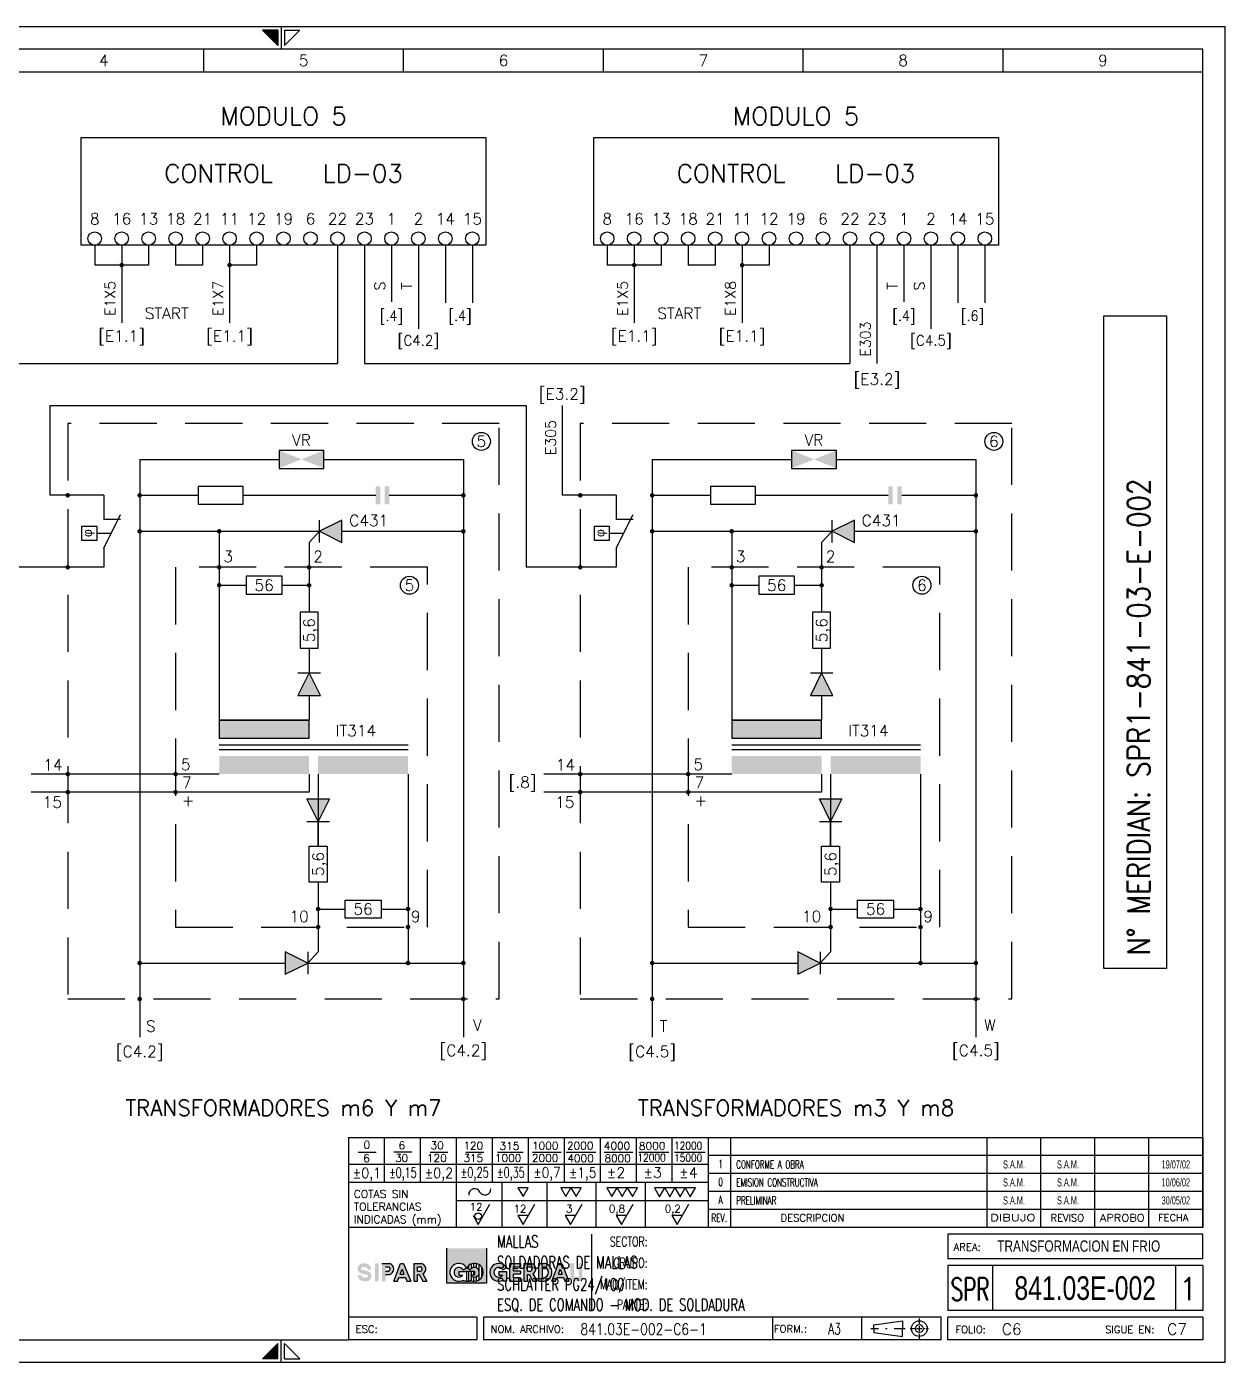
# Model space of a CAD drawing. Header units: millimetres. Extents: x 0 to 420, y 0 to 297.
# Drawn here: x 153.4 to 420, y 0 to 297 of the extents above; entities that cross this region are included whole.
import ezdxf
from ezdxf.enums import TextEntityAlignment as Align

# ---------------------------------------------------------------- set-up
doc = ezdxf.new("R2010")
doc.units = ezdxf.units.MM
doc.linetypes.add('TRAZOS', pattern=[19.05, 12.7, -6.35])
for name, color, linetype in [('COMPONENTES', 4, 'Continuous'), ('LINE-CONEX', 3, 'Continuous'), ('MARGENES', 6, 'Continuous'), ('REC', 6, 'Continuous'), ('TEX', 150, 'Continuous'), ('TEXTO', 7, 'Continuous'), ('Textos', 150, 'Continuous'), ('TITULO', 6, 'Continuous')]:
    doc.layers.add(name, color=color, linetype=linetype)
doc.styles.add('ARIAL', font='arial.ttf', dxfattribs={"height": 2})
doc.styles.add('GREEK', font='greeks.shx')
doc.styles.add('LCOTAS', font='ROMANS')
doc.styles.add('LETRA2', font='swissk.ttf', dxfattribs={"height": 2})
doc.styles.add('LETRA25', font='romans', dxfattribs={"height": 2.5})
doc.styles.add('LETRA4', font='ROMANS', dxfattribs={"height": 4})
doc.styles.add('LETRA5', font='ROMANS', dxfattribs={"height": 5})
doc.styles.add('ROMANS', font='romans.shx', dxfattribs={"width": 0.85})
doc.styles.get("Standard").update_dxf_attribs({"font": 'arial.ttf'})

# ---------------------------------------------------------------- blocks, each defined once
blk = doc.blocks.new('A3')
at = {"layer": 'TEX'}
h = blk.add_hatch(color=256, dxfattribs=at)
h.paths.add_polyline_path([(255.67, 25.35), (246.84, 25.35), (246.84, 17.57), (255.67, 17.57)])
h.paths.add_polyline_path([(252.04, 18.24), (252.04, 18.01), (251.24, 18.01), (250.44, 18.01), (250.44, 18.24, -2.348205), (251.24, 21, -2.348205)], flags=16)
h.paths.add_polyline_path([(252.08, 19.4), (252.97, 19.4), (252.97, 20.2), (251.24, 20.2), (249.52, 20.2), (249.52, 19.4), (250.41, 19.4, -3.501885), (250.45, 20.54), (251.24, 21), (252.04, 20.54, -3.501885)], flags=0)
h = blk.add_hatch(color=256, dxfattribs=at)
h.paths.add_polyline_path([(228.13, 21.15), (228.25, 21.17), (228.36, 21.18), (228.49, 21.19), (228.63, 21.18), (228.75, 21.17), (228.86, 21.14), (228.97, 21.08), (229.08, 21), (229.15, 20.89), (229.18, 20.81), (229.2, 20.7), (229.21, 20.6), (230.01, 20.6), (230, 20.66), (230, 20.7), (229.99, 20.75), (229.99, 20.8), (229.98, 20.84), (229.98, 20.88), (229.97, 20.92), (229.96, 20.96), (229.95, 21), (229.94, 21.04), (229.93, 21.08), (229.91, 21.12), (229.9, 21.17), (229.88, 21.21), (229.86, 21.25), (229.83, 21.29), (229.81, 21.34), (229.78, 21.38), (229.75, 21.43), (229.71, 21.47), (229.68, 21.51), (229.64, 21.55), (229.6, 21.59), (229.56, 21.63), (229.52, 21.66), (229.47, 21.7), (229.43, 21.73), (229.38, 21.76), (229.34, 21.79), (229.29, 21.81), (229.25, 21.83), (229.21, 21.85), (229.16, 21.87), (229.12, 21.89), (229.08, 21.9), (229.03, 21.92), (228.99, 21.93), (228.95, 21.94), (228.91, 21.95), (228.87, 21.95), (228.83, 21.96), (228.78, 21.97), (228.74, 21.97), (228.7, 21.97), (228.66, 21.98), (228.62, 21.98), (228.58, 21.98), (228.54, 21.98), (228.5, 21.98), (228.46, 21.98), (228.42, 21.98), (228.38, 21.98), (228.34, 21.98), (228.3, 21.98), (228.25, 21.97), (228.21, 21.97), (228.16, 21.97), (228.11, 21.96), (228.06, 21.95), (228.01, 21.94), (227.95, 21.93), (227.9, 21.92), (227.84, 21.9), (227.78, 21.88), (227.72, 21.86), (227.66, 21.83), (227.6, 21.8), (227.54, 21.77), (227.48, 21.73), (227.42, 21.69), (227.37, 21.65), (227.32, 21.6), (227.27, 21.55), (227.23, 21.5), (227.19, 21.44), (227.15, 21.38), (227.12, 21.31), (227.1, 21.25), (227.07, 21.18), (227.05, 21.12), (227.03, 21.05), (227.02, 20.98), (227.01, 20.92), (227, 20.85), (227, 20.79), (227, 20.72), (227, 20.66), (227.01, 20.6), (227.02, 20.54), (227.04, 20.49), (227.05, 20.44), (227.08, 20.39), (227.1, 20.34), (227.13, 20.29), (227.16, 20.24), (227.19, 20.2), (227.23, 20.16), (227.26, 20.11), (227.3, 20.07), (227.34, 20.04), (227.38, 20), (227.39, 19.99), (227.54, 19.91), (227.8, 19.79), (228.09, 19.7), (228.41, 19.62), (228.72, 19.54), (228.99, 19.49), (229.14, 19.43), (229.29, 19.29), (229.28, 19.1), (229.2, 18.94), (229.03, 18.86), (228.78, 18.82), (228.55, 18.81), (228.34, 18.82), (228.19, 18.86), (228.04, 18.96), (227.92, 19.1), (227.89, 19.21), (227.87, 19.4), (227.07, 19.4), (227.07, 19.34), (227.08, 19.3), (227.08, 19.25), (227.09, 19.2), (227.09, 19.16), (227.1, 19.12), (227.11, 19.08), (227.12, 19.04), (227.13, 19), (227.14, 18.96), (227.15, 18.92), (227.16, 18.88), (227.18, 18.83), (227.2, 18.79), (227.22, 18.75), (227.24, 18.71), (227.27, 18.66), (227.3, 18.62), (227.33, 18.57), (227.36, 18.53), (227.4, 18.49), (227.44, 18.45), (227.48, 18.41), (227.52, 18.37), (227.56, 18.34), (227.6, 18.3), (227.65, 18.27), (227.69, 18.24), (227.74, 18.21), (227.78, 18.19), (227.83, 18.17), (227.87, 18.15), (227.91, 18.13), (227.96, 18.11), (228, 18.1), (228.04, 18.08), (228.08, 18.07), (228.13, 18.06), (228.17, 18.05), (228.21, 18.05), (228.25, 18.04), (228.29, 18.03), (228.33, 18.03), (228.37, 18.03), (228.41, 18.02), (228.45, 18.02), (228.49, 18.02), (228.53, 18.02), (228.57, 18.02), (228.61, 18.02), (228.65, 18.02), (228.7, 18.02), (228.74, 18.02), (228.78, 18.02), (228.82, 18.03), (228.87, 18.03), (228.92, 18.03), (228.97, 18.04), (229.02, 18.05), (229.07, 18.06), (229.12, 18.07), (229.18, 18.08), (229.24, 18.1), (229.29, 18.12), (229.35, 18.14), (229.42, 18.17), (229.48, 18.2), (229.54, 18.23), (229.59, 18.27), (229.65, 18.31), (229.71, 18.35), (229.76, 18.4), (229.8, 18.45), (229.85, 18.5), (229.89, 18.56), (229.92, 18.62), (229.95, 18.69), (229.98, 18.75), (230, 18.82), (230.03, 18.88), (230.04, 18.95), (230.06, 19.02), (230.07, 19.08), (230.07, 19.15), (230.08, 19.21), (230.08, 19.28), (230.07, 19.34), (230.07, 19.4), (230.05, 19.46), (230.04, 19.51), (230.02, 19.56), (230, 19.61), (229.97, 19.66), (229.95, 19.71), (229.92, 19.76), (229.88, 19.8), (229.85, 19.84), (229.81, 19.89), (229.77, 19.93), (229.73, 19.96), (229.69, 20), (229.68, 20.01), (229.64, 20.03), (229.58, 20.06), (229.53, 20.09), (229.48, 20.11), (229.43, 20.14), (229.38, 20.16), (229.34, 20.18), (229.29, 20.19), (229.25, 20.21), (229.21, 20.23), (229.17, 20.24), (229.13, 20.25), (229.09, 20.27), (229.05, 20.28), (229.02, 20.29), (228.98, 20.3), (228.94, 20.31), (228.9, 20.32), (228.86, 20.33), (228.82, 20.34), (228.79, 20.35), (228.69, 20.37), (228.62, 20.39), (228.55, 20.41), (228.51, 20.42), (228.47, 20.43), (228.44, 20.44), (228.4, 20.45), (228.36, 20.46), (228.33, 20.46), (228.29, 20.47), (228.26, 20.48), (228.18, 20.5), (228.09, 20.52), (227.98, 20.56), (227.87, 20.62), (227.79, 20.71), (227.79, 20.83), (227.82, 20.96), (227.89, 21.06), (228, 21.12)])
h.paths.add_polyline_path([(230.87, 18.01), (231.67, 18.01), (231.67, 21.99), (230.87, 21.99)])
h.paths.add_polyline_path([(232.42, 18.01), (233.22, 18.01), (233.22, 19.5), (234.14, 19.5, 0.708852), (234.14, 21.99), (232.42, 21.99)])
h.paths.add_polyline_path([(233.22, 20.3), (233.22, 21.2), (233.97, 21.2, -0.566556), (233.97, 20.3)], flags=16)
h.paths.add_polyline_path([(236.19, 18.83), (237.62, 18.83), (237.94, 18.01), (238.8, 18.01), (237.24, 21.99), (236.52, 21.99), (235.03, 18.01), (235.88, 18.01)])
h.paths.add_polyline_path([(236.49, 19.63), (236.89, 20.7), (237.31, 19.63)], flags=16)
h.paths.add_polyline_path([(240.35, 19.5), (240.71, 19.5), (241.52, 18.01), (242.43, 18.01), (241.52, 19.67, 0.672291), (241.2, 21.99), (239.55, 21.99), (239.55, 18.01), (240.35, 18.01)])
h.paths.add_polyline_path([(240.35, 20.3), (240.35, 21.2), (241.15, 21.2, -0.508421), (241.1, 20.3)], flags=16)
h = blk.add_hatch(dxfattribs=at)
h.set_pattern_fill('ANSI31', color=256, scale=0.179464, angle=45, style=0)
h.set_pattern_definition([(90, (130.9459, 1.37434), (-0.5697977, 1e-16), [])])
h.paths.add_polyline_path([(251.24, 21), (252.04, 20.54, -3.501885), (252.08, 19.4), (252.97, 19.4), (252.97, 20.2), (251.24, 20.2), (251.24, 18.01), (252.04, 18.01), (252.04, 18.24, 2.348205)])
h = blk.add_hatch(color=256, dxfattribs=at)
h.paths.add_polyline_path([(259.33, 18.24), (259.33, 18.01), (260.13, 18.01), (260.13, 20.2), (258.4, 20.2), (258.4, 19.4), (259.29, 19.4, -3.501885), (259.33, 20.54), (260.13, 21, 2.348205)])
h.paths.add_polyline_path([(263.26, 21.99), (260.87, 21.99), (260.87, 18.01), (263.26, 18.01), (263.26, 18.8), (261.66, 18.8), (261.66, 19.56), (263.26, 19.56), (263.26, 20.36), (261.66, 20.36), (261.66, 21.2), (263.26, 21.2)])
h.paths.add_polyline_path([(265.68, 21.99), (264.02, 21.99), (264.02, 18.01), (264.82, 18.01), (264.82, 19.5), (265.18, 19.5), (265.99, 18.01), (266.9, 18.01), (266, 19.67, 0.672291)])
h.paths.add_polyline_path([(264.82, 21.2), (265.63, 21.2, -0.508421), (265.58, 20.3), (264.82, 20.3)], flags=16)
h.paths.add_polyline_path([(268.57, 21.99), (267.33, 21.99), (267.33, 18.01), (268.59, 18.01, 0.825148)])
h.paths.add_polyline_path([(268.12, 21.2), (268.49, 21.2, -0.780464), (268.5, 18.8), (268.12, 18.8)], flags=16)
h.paths.add_polyline_path([(272.41, 21.97), (271.69, 21.99), (270.19, 18.01), (271.04, 18.01), (271.35, 18.83), (272.79, 18.83), (273.11, 18.01), (273.97, 18.01)])
h.paths.add_polyline_path([(272.05, 20.7), (272.47, 19.63), (271.65, 19.63)], flags=16)
h.paths.add_polyline_path([(275.15, 21.99), (274.35, 21.99), (274.35, 19.12, 0.841466), (277, 19.12), (277, 21.99), (276.2, 21.99), (276.2, 19.2, -0.760831), (275.15, 19.2)])
at = {"layer": 'MARGENES', "color": 4}
for p, q in [((420, 297), (0, 297)), ((209.23, 296.25), (205.83, 296.25)), ((209.23, 292.85), (205.83, 296.25)), ((209.23, 296.25), (209.23, 292.85)), ((210, 297), (210, 292)), ((210.77, 292.85), (214.17, 296.25)), ((210.77, 296.25), (214.17, 296.25)), ((210.77, 296.25), (210.77, 292.85)), ((420, 0), (420, 297)), ((209.23, 4.15), (205.83, 0.75)), ((209.23, 0.75), (209.23, 4.15)), ((210, 0), (210, 5)), ((210.77, 4.15), (214.17, 0.75)), ((210.77, 0.75), (210.77, 4.15)), ((0, 0), (420, 0)), ((209.23, 0.75), (205.83, 0.75)), ((210.77, 0.75), (214.17, 0.75))]:
    blk.add_line(p, q, dxfattribs=at)
at = {"layer": 'MARGENES'}
for p, q in [((415, 292), (15, 292)), ((415, 30), (415, 292)), ((415, 50), (415, 30)), ((415, 23), (415, 28.5)), ((415, 21.5), (415, 11.5)), ((415, 10), (415, 5)), ((15, 5), (225, 5)), ((253.5, 5), (225, 5)), ((356.78, 5), (255, 5)), ((415, 5), (358.28, 5))]:
    blk.add_line(p, q, dxfattribs=at)
at = {"layer": 'MARGENES', "color": 1}
for p, q in [((192.78, 287), (192.78, 292)), ((237.22, 287), (237.22, 292)), ((281.67, 287), (281.67, 292)), ((326.11, 287), (326.11, 292)), ((370.56, 287), (370.56, 292)), ((15, 287), (415, 287)), ((233, 40), (233, 50)), ((241, 40), (241, 50)), ((249, 30), (249, 50)), ((257, 40), (257, 50)), ((265, 40), (265, 50)), ((273, 40), (273, 50)), ((281, 40), (281, 50)), ((289, 40), (289, 50)), ((297, 40), (297, 50)), ((310, 30), (310, 50)), ((367, 30), (367, 50)), ((379, 30), (379, 50)), ((391, 30), (391, 50)), ((403, 30), (403, 50)), ((227.1, 46.76), (231.1, 46.76)), ((235.06, 46.82), (239.06, 46.82)), ((243.1, 46.76), (247.1, 46.76)), ((251.1, 46.76), (255.1, 46.76)), ((258.14, 46.76), (263.81, 46.76)), ((265.88, 46.76), (272.28, 46.76)), ((273.41, 46.76), (280, 46.76)), ((281.87, 46.76), (288.24, 46.76)), ((289.57, 46.76), (296.2, 46.76)), ((297.52, 46.76), (304.29, 46.76)), ((415, 46), (305, 46)), ((305, 44), (225, 44)), ((415, 42), (305, 42)), ((259.09, 40), (259.09, 30)), ((269.09, 40), (269.09, 30)), ((280.02, 40), (280.02, 30)), ((290.95, 40), (290.95, 30)), ((305, 35.88), (249, 35.88)), ((415, 38), (305, 38)), ((253.8, 30.65), (256.41, 35.15)), ((263.8, 30.65), (266.41, 35.15)), ((274.32, 30.65), (276.92, 35.15)), ((285.67, 30.65), (288.27, 35.15)), ((298.06, 30.65), (300.66, 35.15)), ((415, 34), (305, 34)), ((252.67, 32.62), (253.8, 30.65)), ((262.67, 32.62), (263.8, 30.65)), ((264.94, 32.62), (262.67, 32.62)), ((273.19, 32.62), (274.32, 30.65)), ((275.46, 32.62), (273.19, 32.62)), ((284.53, 32.62), (285.67, 30.65)), ((286.81, 32.62), (284.53, 32.62)), ((296.92, 32.62), (298.06, 30.65)), ((299.2, 32.62), (296.92, 32.62)), ((351.94, 9.77), (351.94, 8.55)), ((341.17, 7.49), (342.83, 7.49)), ((344.43, 7.49), (344.79, 7.49)), ((346.34, 7.49), (348.79, 7.49)), ((349.91, 7.49), (350.08, 7.49)), ((349.99, 7.49), (350.86, 7.49)), ((351.35, 7.49), (352.48, 7.49)), ((351.94, 8.39), (351.94, 8.23)), ((351.94, 8.02), (351.94, 6.94)), ((351.94, 6.7), (351.94, 6.45)), ((351.94, 6.26), (351.94, 5.18)), ((353.02, 7.49), (353.16, 7.49)), ((353.42, 7.49), (353.96, 7.49))]:
    blk.add_line(p, q, dxfattribs=at)
at = {"layer": 'MARGENES', "color": 7}
for p, q in [((225, 50), (415, 50)), ((305, 50), (305, 30)), ((305, 40), (225, 40)), ((415, 30), (225, 30)), ((279, 28.5), (279, 11.5)), ((415, 28.5), (358.28, 28.5)), ((358.28, 28.5), (358.28, 23)), ((415, 23), (358.28, 23)), ((415, 21.5), (358.28, 21.5)), ((358.28, 21.5), (358.28, 11.5)), ((368.28, 11.5), (368.28, 21.5)), ((409, 11.5), (409, 21.5)), ((253.5, 10), (225, 10)), ((253.5, 10), (253.5, 5)), ((356.78, 10), (255, 10)), ((255, 10), (255, 5)), ((319.3, 10), (319.3, 5)), ((339.1, 10), (339.1, 5)), ((356.78, 5), (356.78, 10)), ((415, 11.5), (358.28, 11.5)), ((415, 10), (358.28, 10)), ((358.28, 5), (358.28, 10))]:
    blk.add_line(p, q, dxfattribs=at)
at = {"layer": 'MARGENES', "color": 1}
for points in [[(262.67, 38.81), (263.8, 36.84), (264.94, 38.81)], [(272.17, 38.81), (273.3, 36.84), (274.44, 38.81)], [(274.44, 38.81), (275.58, 36.84), (276.72, 38.81)], [(282.43, 38.82), (283.57, 36.85), (284.71, 38.82)], [(284.71, 38.82), (285.84, 36.85), (286.98, 38.82)], [(286.98, 38.82), (288.12, 36.85), (289.26, 38.82)], [(293.04, 38.76), (294.18, 36.79), (295.32, 38.76)], [(295.32, 38.76), (296.45, 36.79), (297.59, 38.76)], [(297.59, 38.76), (298.73, 36.79), (299.87, 38.76)], [(299.87, 38.76), (301, 36.79), (302.14, 38.76)]]:
    blk.add_lwpolyline(points, close=True, dxfattribs=at)
blk.add_circle((253.82, 32.5), 0.742, dxfattribs=at)
for centre, start, end in [((253.01, 37.3), 25.3098, 184.5991), ((255.32, 38.52), 210.3269, 2.285)]:
    blk.add_arc(centre, 1.31, start, end, dxfattribs=at)
at = {"layer": 'MARGENES', "color": 4}
for points in [[(209.23, 296.25), (209.23, 292.85), (205.83, 296.25)], [(209.23, 0.75), (209.23, 4.15), (205.83, 0.75)]]:
    blk.add_solid(points, dxfattribs=at)
at = {"layer": 'REC'}
blk.add_line((225, 50), (225, 5), dxfattribs=at)
at = {"layer": 'TEX'}
for p, q in [((246.84, 17.57), (246.84, 25.35)), ((255.67, 25.35), (255.67, 17.57)), ((232.42, 21.99), (234.14, 21.99)), ((233.22, 21.2), (233.97, 21.2)), ((235.03, 18.01), (236.52, 21.99)), ((236.52, 21.99), (237.24, 21.99)), ((237.24, 21.99), (238.8, 18.01)), ((239.55, 18.01), (239.55, 21.99)), ((239.55, 21.99), (241.2, 21.99)), ((240.35, 20.3), (240.35, 21.2)), ((240.35, 21.2), (241.15, 21.2)), ((250.45, 20.54), (251.24, 21)), ((252.04, 20.54), (251.24, 21)), ((259.33, 20.54), (260.13, 21)), ((260.87, 18.01), (260.87, 21.99)), ((260.87, 21.99), (263.26, 21.99)), ((261.66, 20.36), (261.66, 21.2)), ((261.66, 21.2), (263.26, 21.2)), ((263.26, 21.99), (263.26, 21.2)), ((264.02, 18.01), (264.02, 21.99)), ((264.02, 21.99), (265.68, 21.99)), ((264.82, 20.3), (264.82, 21.2)), ((264.82, 21.2), (265.63, 21.2)), ((267.33, 18.01), (267.33, 21.99)), ((267.33, 21.99), (268.57, 21.99)), ((268.12, 18.8), (268.12, 21.2)), ((268.12, 21.2), (268.49, 21.2)), ((270.19, 18.01), (271.69, 21.99)), ((271.69, 21.99), (272.41, 21.97)), ((272.41, 21.97), (273.97, 18.01)), ((233.22, 20.3), (233.97, 20.3)), ((233.22, 19.5), (234.14, 19.5)), ((235.03, 18.01), (235.88, 18.01)), ((235.88, 18.01), (236.19, 18.83)), ((236.19, 18.83), (237.62, 18.83)), ((236.49, 19.63), (236.89, 20.7)), ((236.49, 19.63), (237.31, 19.63)), ((236.89, 20.7), (237.31, 19.63)), ((237.62, 18.83), (237.94, 18.01)), ((237.94, 18.01), (238.8, 18.01)), ((239.55, 18.01), (240.35, 18.01)), ((240.35, 20.3), (241.1, 20.3)), ((240.35, 18.01), (240.35, 19.5)), ((240.35, 19.5), (240.71, 19.5)), ((240.71, 19.5), (241.52, 18.01)), ((241.52, 19.67), (242.43, 18.01)), ((241.52, 18.01), (242.43, 18.01)), ((249.52, 20.2), (249.52, 19.4)), ((249.52, 20.2), (251.24, 20.2)), ((249.52, 19.4), (250.41, 19.4)), ((250.44, 18.24), (250.44, 18.01)), ((251.24, 18.01), (250.44, 18.01)), ((252.97, 20.2), (251.24, 20.2)), ((251.24, 20.2), (251.24, 18.01)), ((251.24, 20.2), (251.24, 18.01)), ((251.24, 18.01), (252.04, 18.01)), ((252.04, 18.24), (252.04, 18.01)), ((252.97, 19.4), (252.08, 19.4)), ((252.97, 20.2), (252.97, 19.4)), ((258.4, 20.2), (260.13, 20.2)), ((258.4, 20.2), (258.4, 19.4)), ((258.4, 19.4), (259.29, 19.4)), ((259.33, 18.24), (259.33, 18.01)), ((260.13, 18.01), (259.33, 18.01)), ((260.13, 20.2), (260.13, 18.01)), ((260.87, 18.01), (263.26, 18.01)), ((261.66, 20.36), (263.26, 20.36)), ((261.66, 18.8), (261.66, 19.56)), ((263.26, 19.56), (261.66, 19.56)), ((263.26, 18.8), (261.66, 18.8)), ((263.26, 20.36), (263.26, 19.56)), ((263.26, 18.01), (263.26, 18.8)), ((264.02, 18.01), (264.82, 18.01)), ((264.82, 20.3), (265.58, 20.3)), ((264.82, 18.01), (264.82, 19.5)), ((264.82, 19.5), (265.18, 19.5)), ((265.18, 19.5), (265.99, 18.01)), ((265.99, 18.01), (266.9, 18.01)), ((266, 19.67), (266.9, 18.01)), ((267.33, 18.01), (268.59, 18.01)), ((268.12, 18.8), (268.5, 18.8)), ((270.19, 18.01), (271.04, 18.01)), ((271.04, 18.01), (271.35, 18.83)), ((271.35, 18.83), (272.79, 18.83)), ((271.65, 19.63), (272.05, 20.7)), ((271.65, 19.63), (272.47, 19.63)), ((272.05, 20.7), (272.47, 19.63)), ((272.79, 18.83), (273.11, 18.01)), ((273.11, 18.01), (273.97, 18.01)), ((255.67, 17.57), (246.84, 17.57))]:
    blk.add_line(p, q, dxfattribs=at)
for centre, radius, start, end in [((233.7, 20.75), 0.524, 300.9321, 59.0679), ((233.7, 20.75), 1.32, 289.338, 70.662), ((240.8, 20.77), 0.558, 302.7945, 50.5935), ((240.89, 20.77), 1.27, 300.0461, 75.6964), ((249.52, 20), 1.99, 30, 297.7317), ((249.52, 20), 1.08, 30, 326.251), ((252.97, 20), 1.99, 242.2683, 150), ((252.97, 20), 1.08, 213.749, 150), ((258.4, 20), 1.99, 30, 297.7317), ((258.4, 20), 1.08, 30, 326.251), ((265.27, 20.77), 0.558, 302.7945, 50.5935), ((265.36, 20.77), 1.27, 300.0461, 75.6964), ((268.2, 20), 1.23, 284.4183, 76.3013), ((268.2, 20), 2.03, 281.2242, 79.3349)]:
    blk.add_arc(centre, radius, start, end, dxfattribs=at)
at = {"layer": 'Textos'}
for p, q in [((341.85, 8.34), (348.22, 9.24)), ((348.22, 9.24), (348.22, 7.49)), ((341.85, 7.49), (341.85, 8.34)), ((341.85, 7.49), (341.85, 6.63)), ((341.85, 6.63), (348.22, 5.73)), ((348.22, 5.73), (348.22, 7.49))]:
    blk.add_line(p, q, dxfattribs=at)
for radius in [1.75, 0.877]:
    blk.add_circle((351.94, 7.49), radius, dxfattribs=at)
at = {"layer": 'MARGENES', "color": 1, "style": 'LCOTAS'}
for s, height, p in [('0', 1.71, (228.3, 47.52)), ('6', 1.71, (236.08, 47.38)), ('30', 1.71, (243.21, 47.37)), ('120', 1.71, (250.53, 47.32)), ('315', 1.71, (258.57, 47.26)), ('1000', 1.71, (265.8, 47.3)), ('2000', 1.71, (273.58, 47.32)), ('4000', 1.71, (281.77, 47.28)), ('8000', 1.71, (289.58, 47.26)), ('6', 1.71, (228.26, 44.52)), ('30', 1.71, (235.33, 44.55)), ('120', 1.71, (242.42, 44.55)), ('315', 1.71, (250.53, 44.55)), ('1000', 1.71, (257.54, 44.57)), ('2000', 1.71, (265.77, 44.58)), ('4000', 1.71, (273.66, 44.5)), ('8000', 1.71, (281.9, 44.51)), ('%%P2', 2.3, (282.4, 41.04)), ('%%P3', 2.3, (290.53, 41.04)), ('%%P4', 2.3, (298.48, 41.04)), ('COTAS SIN', 1.743, (226.15, 36.55)), ('TOLERANCIAS', 1.743, (226.15, 33.72)), ('INDICADAS (mm)', 1.743, (226.15, 30.9)), ('12', 1.656, (251.94, 33.74)), ('12', 1.656, (261.7, 33.33)), ('3', 1.66, (273.35, 33.33)), ('0,8', 1.656, (282.92, 33.33)), ('0,2', 1.656, (295.31, 33.33))]:
    blk.add_text(s, height=height, dxfattribs=at).set_placement(p)
for s, height, width, p, p2 in [('12000', 1.71, 0.790089, (297.4, 47.32), (303.64, 47.32)), ('12000', 1.71, 0.797835, (289.25, 44.67), (295.55, 44.67)), ('15000', 1.71, 0.790089, (297.4, 44.63), (303.64, 44.63)), ('%%P0,1', 2.3, 0.865454, (225.88, 40.96), (232.23, 40.96)), ('%%P0,15', 2.3, 0.598358, (234.03, 41.03), (240.12, 41.03)), ('%%P0,2', 2.3, 0.787915, (241.91, 40.96), (248.21, 40.96)), ('%%P0,25', 2.3, 0.617458, (249.89, 41.06), (256.18, 41.06)), ('%%P0,35', 2.3, 0.603736, (257.99, 41.06), (264.14, 41.06)), ('%%P0,7', 2.3, 0.760403, (266.1, 41.06), (272.18, 41.06)), ('%%P1,5', 2.3, 0.762292, (274.03, 41.03), (280.12, 41.03))]:
    blk.add_text(s, height=height, dxfattribs=dict(at, width=width)).set_placement(p, p2, align=Align.FIT)
at = {"layer": 'TEX', "style": 'LCOTAS'}
for s, p in [('4', (170.56, 289.5)), ('5', (215, 289.5)), ('6', (259.44, 289.5)), ('7', (303.89, 289.5)), ('8', (348.33, 289.5)), ('9', (392.78, 289.5))]:
    blk.add_text(s, height=2.5, dxfattribs=at).set_placement(p, align=Align.MIDDLE_CENTER)
at = {"layer": 'TEX', "width": 0.6456}
for tag, p in [('DIBUJO', (373, 48)), ('REVISO', (385, 48)), ('APROBO', (397, 48)), ('FECHA', (409, 48)), ('DIBUJO', (373, 44)), ('REVISO', (385, 44)), ('APROBO', (397, 44)), ('FECHA', (409, 44)), ('DIBUJO', (373, 40)), ('REVISO', (385, 40)), ('APROBO', (397, 40)), ('FECHA', (409, 40)), ('DIBUJO', (373, 36)), ('REVISO', (385, 36)), ('APROBO', (397, 36)), ('FECHA', (409, 36))]:
    blk.add_attdef(tag, text='', height=1.8, dxfattribs=at).set_placement(p, align=Align.MIDDLE_CENTER)
at = {"layer": 'Textos', "style": 'LCOTAS'}
for s, height, width, p, p2 in [('REV.', 1.8, 0.645643, (305.64, 31.2), (309.18, 31.2)), ('DIBUJO', 1.6, 1.231263, (367.73, 31.37), (377.77, 31.37)), ('APROBO', 1.6, 1.075207, (392.08, 31.33), (402.07, 31.33))]:
    blk.add_text(s, height=height, dxfattribs=dict(at, width=width)).set_placement(p, p2, align=Align.FIT)
for s, height, p in [('DESCRIPCION', 1.62, (321.1, 31.3)), ('REVISO', 1.6, (381.15, 31.32)), ('FECHA', 1.6, (405.07, 31.37)), ('AREA:', 1.627, (359.58, 24.81)), ('ESC:', 1.627, (226.58, 6.56)), ('NOM. ARCHIVO:', 1.6271, (256.58, 6.56)), ('FORM.:', 1.627, (319.62, 6.62)), ('FOLIO:', 1.627, (359.97, 6.47)), ('SIGUE EN:', 1.627, (393.27, 6.47))]:
    blk.add_text(s, height=height, dxfattribs=at).set_placement(p)
at = {"layer": 'Textos', "style": 'LCOTAS', "width": 0.7}
for s, p in [('SECTOR:', (291.49, 25.76)), ('GRUPO:', (291.49, 21.03)), ('MAQ/ITEM:', (291.49, 16.26)), ('PARTE:', (291.49, 11.74))]:
    blk.add_text(s, height=2.169, dxfattribs=at).set_placement(p, align=Align.RIGHT)
at = {"layer": 'Textos', "style": 'LCOTAS', "width": 0.645643}
for p in [(307.74, 48.1), (307.74, 44.1), (307.74, 40.1), (307.74, 36.1)]:
    blk.add_attdef('REV', text='', height=1.8, dxfattribs=at).set_placement(p, align=Align.MIDDLE)
at = {"layer": 'Textos'}
for tag, p, height, style, width in [('TEXTO_DE_REVISION', (311.23, 47.1), 1.8, 'LCOTAS', 0.645643), ('TEXTO_DE_REVISION', (311.23, 43.1), 1.8, 'LCOTAS', 0.645643), ('TEXTO_DE_REVISION', (311.23, 39.1), 1.8, 'LCOTAS', 0.645643), ('TEXTO_DE_REVISION', (311.23, 35.1), 1.8, 'LCOTAS', 0.645643), ('ARCHIVO', (276.56, 6.1), 2.5, 'LETRA25', 0.8)]:
    blk.add_attdef(tag, p, '', height=height, dxfattribs=dict(at, style=style, width=width))
for tag, style, width, p in [('AREA', 'ARIAL', 0.75, (387.41, 25.84)), ('A', 'LETRA25', 0.7, (333.06, 7.45))]:
    blk.add_attdef(tag, text='', height=2.5, dxfattribs=dict(at, style=style, width=width)).set_placement(p, align=Align.MIDDLE_CENTER)
at = {"layer": 'Textos', "style": 'LETRA25'}
for tag, p in [('ESC', (232.65, 6.1)), ('FOLIO', (370.29, 6.1)), ('SIGUE EN', (407.08, 6.1))]:
    blk.add_attdef(tag, p, '', height=2.5, dxfattribs=at)
at = {"layer": 'TITULO', "color": 150, "style": 'LETRA4', "width": 0.7}
for tag, p in [('SECTOR', (292.49, 25.49)), ('GRUPO', (292.49, 20.87)), ('MAQ/ITEM', (292.49, 15.96)), ('PARTE', (292.49, 11.44))]:
    blk.add_attdef(tag, p, '', height=2.5, dxfattribs=at)
at = {"layer": 'TITULO', "style": 'LETRA5', "width": 0.65}
blk.add_attdef('COD', text='', height=5, dxfattribs=at).set_placement((363.24, 16.25), align=Align.MIDDLE)
at = {"layer": 'TITULO', "color": 6, "style": 'LETRA2', "width": 0.75}
blk.add_attdef('NUMERO', text='', height=5.25, dxfattribs=at).set_placement((388.84, 16.5), align=Align.MIDDLE_CENTER)
at = {"layer": 'TITULO', "style": 'LETRA5'}
blk.add_attdef('REV', text='', height=5, dxfattribs=at).set_placement((411.77, 16.3), align=Align.MIDDLE)

msp = doc.modelspace()

# ---------------------------------------------------------------- hatches: boundary and pattern name
at = {"layer": 'COMPONENTES'}
h = msp.add_hatch(color=256, dxfattribs=at)
h.paths.add_polyline_path([(219.52, 202.79), (214.52, 200.79), (219.52, 198.79)])
h.paths.add_polyline_path([(214.52, 200.79), (209.52, 202.79), (209.52, 198.79)])
h = msp.add_hatch(color=256, dxfattribs=at)
h.paths.add_polyline_path([(333.52, 202.79), (328.52, 200.79), (333.52, 198.79)])
h.paths.add_polyline_path([(328.52, 200.79), (323.52, 202.79), (323.52, 198.79)])
h = msp.add_hatch(color=256, dxfattribs=at)
h.paths.add_polyline_path([(232.02, 194.79), (231.02, 194.79), (231.02, 190.79), (232.02, 190.79)])
h.paths.add_polyline_path([(234.02, 194.79), (233.02, 194.79), (233.02, 190.79), (234.02, 190.79)])
h = msp.add_hatch(color=256, dxfattribs=at)
h.paths.add_polyline_path([(346.02, 194.79), (345.02, 194.79), (345.02, 190.79), (346.02, 190.79)])
h.paths.add_polyline_path([(348.02, 194.79), (347.02, 194.79), (347.02, 190.79), (348.02, 190.79)])
for points in [[(223.52, 187.29), (218.52, 184.79), (223.52, 182.29)], [(337.52, 187.29), (332.52, 184.79), (337.52, 182.29)], [(218.71, 148.29), (216.21, 153.29), (213.71, 148.29)], [(332.71, 148.29), (330.21, 153.29), (327.71, 148.29)], [(216.21, 138.79), (216.21, 142.79), (196.21, 142.79), (196.21, 138.79)], [(330.21, 138.79), (330.21, 142.79), (310.21, 142.79), (310.21, 138.79)], [(216.21, 130.79), (216.21, 134.79), (196.21, 134.79), (196.21, 130.79)], [(238.21, 130.79), (238.21, 134.79), (218.21, 134.79), (218.21, 130.79)], [(330.21, 130.79), (330.21, 134.79), (310.21, 134.79), (310.21, 130.79)], [(352.21, 130.79), (352.21, 134.79), (332.21, 134.79), (332.21, 130.79)], [(220.71, 125.29), (218.21, 120.29), (215.71, 125.29)], [(334.71, 125.29), (332.21, 120.29), (329.71, 125.29)], [(210.89, 91.29), (210.89, 86.29), (215.89, 88.79)], [(324.89, 91.29), (324.89, 86.29), (329.89, 88.79)]]:
    msp.add_hatch(color=256, dxfattribs=at).paths.add_polyline_path(points)

# ---------------------------------------------------------------- linework, layer by layer
at = {"layer": 'COMPONENTES', "linetype": 'Continuous'}
for p, q in [((170.52, 181.07), (174.27, 188.51)), ((284.52, 181.07), (288.27, 188.51))]:
    msp.add_line(p, q, dxfattribs=at)
at = {"layer": 'COMPONENTES'}
for p, q in [((174.27, 187.39), (170.52, 187.39)), ((218.52, 182.29), (218.52, 187.29)), ((223.52, 187.29), (218.52, 184.79)), ((223.52, 182.29), (223.52, 187.29)), ((288.27, 187.39), (284.52, 187.39)), ((332.52, 182.29), (332.52, 187.29)), ((337.52, 187.29), (332.52, 184.79)), ((337.52, 182.29), (337.52, 187.29)), ((218.52, 184.79), (216.21, 182.29)), ((218.52, 184.79), (223.52, 182.29)), ((332.52, 184.79), (330.21, 182.29)), ((332.52, 184.79), (337.52, 182.29)), ((213.71, 153.29), (218.71, 153.29)), ((216.21, 153.29), (213.71, 148.29)), ((218.71, 148.29), (216.21, 153.29)), ((330.21, 153.29), (327.71, 148.29)), ((327.71, 153.29), (332.71, 153.29)), ((332.71, 148.29), (330.21, 153.29)), ((213.71, 148.29), (218.71, 148.29)), ((327.71, 148.29), (332.71, 148.29)), ((196.21, 142.79), (216.21, 142.79)), ((310.21, 142.79), (330.21, 142.79)), ((196.21, 137.29), (238.21, 137.29)), ((310.21, 137.29), (352.21, 137.29)), ((196.21, 136.29), (238.21, 136.29)), ((310.21, 136.29), (352.21, 136.29)), ((215.71, 125.29), (220.71, 125.29)), ((218.21, 120.29), (215.71, 125.29)), ((220.71, 125.29), (218.21, 120.29)), ((332.21, 120.29), (329.71, 125.29)), ((329.71, 125.29), (334.71, 125.29)), ((334.71, 125.29), (332.21, 120.29)), ((215.71, 120.29), (220.71, 120.29)), ((329.71, 120.29), (334.71, 120.29)), ((210.89, 91.29), (210.89, 86.29)), ((215.89, 88.79), (210.89, 91.29)), ((215.89, 88.79), (218.21, 91.29)), ((215.89, 91.29), (215.89, 86.29)), ((329.89, 88.79), (324.89, 91.29)), ((324.89, 91.29), (324.89, 86.29)), ((329.89, 91.29), (329.89, 86.29)), ((329.89, 88.79), (332.21, 91.29)), ((210.89, 86.29), (215.89, 88.79)), ((324.89, 86.29), (329.89, 88.79))]:
    msp.add_line(p, q, dxfattribs=at)
at = {"layer": 'COMPONENTES', "linetype": 'TRAZOS', "ltscale": 0.25}
for p, q in [((168.97, 184.38), (172.19, 184.38)), ((282.97, 184.38), (286.19, 184.38))]:
    msp.add_line(p, q, dxfattribs=at)
at = {"layer": 'COMPONENTES'}
for points in [[(255.52, 248.39), (165.52, 248.39), (165.52, 272.39), (255.52, 272.39)], [(369.52, 248.39), (279.52, 248.39), (279.52, 272.39), (369.52, 272.39)], [(209.52, 198.79), (219.52, 198.79), (219.52, 202.79), (209.52, 202.79)], [(323.52, 198.79), (333.52, 198.79), (333.52, 202.79), (323.52, 202.79)], [(191.52, 190.79), (201.52, 190.79), (201.52, 194.79), (191.52, 194.79)], [(305.52, 190.79), (315.52, 190.79), (315.52, 194.79), (305.52, 194.79)], [(202.21, 174.79), (202.21, 170.79), (210.21, 170.79), (210.21, 174.79)], [(316.21, 174.79), (316.21, 170.79), (324.21, 170.79), (324.21, 174.79)], [(214.21, 158.79), (218.21, 158.79), (218.21, 166.79), (214.21, 166.79)], [(328.21, 158.79), (332.21, 158.79), (332.21, 166.79), (328.21, 166.79)], [(196.21, 138.79), (216.21, 138.79), (216.21, 142.79), (196.21, 142.79)], [(310.21, 138.79), (330.21, 138.79), (330.21, 142.79), (310.21, 142.79)], [(216.21, 114.79), (220.21, 114.79), (220.21, 106.79), (216.21, 106.79)], [(330.21, 114.79), (334.21, 114.79), (334.21, 106.79), (330.21, 106.79)], [(224.21, 98.79), (224.21, 102.79), (232.21, 102.79), (232.21, 98.79)], [(338.21, 98.79), (338.21, 102.79), (346.21, 102.79), (346.21, 98.79)]]:
    msp.add_lwpolyline(points, close=True, dxfattribs=at)
at = {"layer": 'COMPONENTES', "linetype": 'Continuous'}
for points in [[(168.97, 185.97), (168.97, 182.78), (165.67, 182.78), (165.67, 185.97)], [(282.97, 185.97), (282.97, 182.78), (279.67, 182.78), (279.67, 185.97)]]:
    msp.add_lwpolyline(points, close=True, dxfattribs=at)
at = {"layer": 'COMPONENTES'}
for centre in [(168.52, 249.89), (174.52, 249.89), (180.52, 249.89), (186.52, 249.89), (192.52, 249.89), (198.52, 249.89), (204.52, 249.89), (210.52, 249.89), (216.52, 249.89), (222.52, 249.89), (228.52, 249.89), (234.52, 249.89), (240.52, 249.89), (246.52, 249.89), (252.52, 249.89), (282.52, 249.89), (288.52, 249.89), (294.52, 249.89), (300.52, 249.89), (306.52, 249.89), (312.52, 249.89), (318.52, 249.89), (324.52, 249.89), (330.52, 249.89), (336.52, 249.89), (342.52, 249.89), (348.52, 249.89), (354.52, 249.89), (360.52, 249.89), (366.52, 249.89)]:
    msp.add_circle(centre, 1.5, dxfattribs=at)
at = {"layer": 'LINE-CONEX'}
for p, q in [((168.52, 248.39), (168.52, 243.99)), ((174.52, 248.39), (174.52, 231.12)), ((180.52, 248.39), (180.52, 243.99)), ((186.52, 248.39), (186.52, 243.99)), ((192.52, 248.39), (192.52, 243.99)), ((198.52, 248.39), (198.52, 231.12)), ((204.52, 248.39), (204.52, 243.99)), ((222.52, 248.39), (222.52, 222.14)), ((228.52, 248.39), (228.52, 222.14)), ((234.52, 248.39), (234.52, 235.79)), ((240.52, 248.39), (240.52, 229.82)), ((246.52, 248.39), (246.52, 235.61)), ((252.52, 248.39), (252.52, 235.61)), ((282.52, 248.39), (282.52, 243.99)), ((288.52, 248.39), (288.52, 231.12)), ((294.52, 248.39), (294.52, 243.99)), ((300.52, 248.39), (300.52, 243.99)), ((306.52, 248.39), (306.52, 243.99)), ((312.52, 248.39), (312.52, 231.12)), ((318.52, 248.39), (318.52, 243.99)), ((336.52, 248.39), (336.52, 222.14)), ((342.52, 248.39), (342.52, 222.14)), ((348.52, 248.39), (348.52, 235.79)), ((354.52, 248.39), (354.52, 229.82)), ((360.52, 248.39), (360.52, 235.61)), ((366.52, 248.39), (366.52, 235.61)), ((180.52, 243.99), (168.52, 243.99)), ((192.52, 243.99), (186.52, 243.99)), ((204.52, 243.99), (198.52, 243.99)), ((294.52, 243.99), (282.52, 243.99)), ((306.52, 243.99), (300.52, 243.99)), ((318.52, 243.99), (312.52, 243.99)), ((114.52, 222.14), (222.52, 222.14)), ((228.52, 222.14), (336.52, 222.14)), ((158.52, 212.79), (158.52, 192.79)), ((158.52, 212.79), (264.52, 212.79)), ((264.52, 212.79), (264.52, 176.79)), ((272.52, 212.79), (272.52, 192.79)), ((178.52, 200.79), (209.52, 200.79)), ((178.52, 200.79), (178.52, 72.33)), ((219.52, 200.79), (250.52, 200.79)), ((250.52, 200.79), (250.52, 72.33)), ((292.52, 200.79), (292.52, 72.33)), ((292.52, 200.79), (323.52, 200.79)), ((333.52, 200.79), (364.52, 200.79)), ((364.52, 200.79), (364.52, 72.33)), ((170.52, 192.79), (158.52, 192.79)), ((170.52, 192.79), (170.52, 187.39)), ((178.52, 192.79), (191.52, 192.79)), ((201.52, 192.79), (231.02, 192.79)), ((234.02, 192.79), (250.52, 192.79)), ((284.52, 192.79), (272.52, 192.79)), ((284.52, 192.79), (284.52, 187.39)), ((292.52, 192.79), (305.52, 192.79)), ((315.52, 192.79), (345.02, 192.79)), ((348.02, 192.79), (364.52, 192.79)), ((178.52, 184.79), (218.52, 184.79)), ((196.21, 184.79), (196.21, 142.79)), ((223.52, 184.79), (250.52, 184.79)), ((292.52, 184.79), (332.52, 184.79)), ((310.21, 184.79), (310.21, 142.79)), ((337.52, 184.79), (364.52, 184.79)), ((216.21, 182.29), (216.21, 166.79)), ((330.21, 182.29), (330.21, 166.79)), ((170.52, 181.07), (170.52, 176.79)), ((284.52, 181.07), (284.52, 176.79)), ((170.52, 176.79), (150.52, 176.79)), ((284.52, 176.79), (264.52, 176.79)), ((196.21, 172.79), (202.21, 172.79)), ((210.21, 172.79), (216.21, 172.79)), ((310.21, 172.79), (316.21, 172.79)), ((324.21, 172.79), (330.21, 172.79)), ((216.21, 158.79), (216.21, 153.29)), ((330.21, 158.79), (330.21, 153.29)), ((216.21, 148.29), (216.21, 142.79)), ((330.21, 148.29), (330.21, 142.79)), ((196.21, 130.79), (154.42, 130.79)), ((216.21, 130.79), (216.21, 126.79)), ((218.21, 130.79), (218.21, 114.79)), ((238.21, 130.79), (238.21, 88.79)), ((310.21, 130.79), (268.42, 130.79)), ((330.21, 130.79), (330.21, 126.79)), ((332.21, 130.79), (332.21, 114.79)), ((352.21, 130.79), (352.21, 88.79)), ((216.21, 126.79), (154.42, 126.79)), ((330.21, 126.79), (268.42, 126.79)), ((218.21, 114.79), (218.21, 120.29)), ((332.21, 114.79), (332.21, 120.29)), ((218.21, 106.79), (218.21, 91.29)), ((332.21, 106.79), (332.21, 91.29)), ((218.21, 100.79), (224.21, 100.79)), ((232.21, 100.79), (238.21, 100.79)), ((332.21, 100.79), (338.21, 100.79)), ((346.21, 100.79), (352.21, 100.79)), ((178.52, 88.79), (210.89, 88.79)), ((215.89, 88.79), (250.52, 88.79)), ((292.52, 88.79), (324.89, 88.79)), ((329.89, 88.79), (364.52, 88.79))]:
    msp.add_line(p, q, dxfattribs=at)
at = {"layer": 'LINE-CONEX', "const_width": 0.5}
for points in [[(174.27, 243.99, 1), (174.77, 243.99, 1)], [(198.27, 243.99, 1), (198.77, 243.99, 1)], [(288.27, 243.99, 1), (288.77, 243.99, 1)], [(312.27, 243.99, 1), (312.77, 243.99, 1)], [(162.27, 192.79, 1), (162.77, 192.79, 1)], [(178.27, 192.79, 1), (178.77, 192.79, 1)], [(250.27, 192.79, 1), (250.77, 192.79, 1)], [(276.27, 192.79, 1), (276.77, 192.79, 1)], [(292.27, 192.79, 1), (292.77, 192.79, 1)], [(364.27, 192.79, 1), (364.77, 192.79, 1)], [(178.27, 184.79, 1), (178.77, 184.79, 1)], [(195.96, 184.79, 1), (196.46, 184.79, 1)], [(250.27, 184.79, 1), (250.77, 184.79, 1)], [(292.27, 184.79, 1), (292.77, 184.79, 1)], [(309.96, 184.79, 1), (310.46, 184.79, 1)], [(364.27, 184.79, 1), (364.77, 184.79, 1)], [(162.27, 176.79, 1), (162.77, 176.79, 1)], [(195.96, 176.79, 1), (196.46, 176.79, 1)], [(215.96, 176.79, 1), (216.46, 176.79, 1)], [(276.27, 176.79, 1), (276.77, 176.79, 1)], [(309.96, 176.79, 1), (310.46, 176.79, 1)], [(329.96, 176.79, 1), (330.46, 176.79, 1)], [(195.96, 172.79, 1), (196.46, 172.79, 1)], [(215.96, 172.79, 1), (216.46, 172.79, 1)], [(309.96, 172.79, 1), (310.46, 172.79, 1)], [(329.96, 172.79, 1), (330.46, 172.79, 1)], [(162.27, 130.79, 1), (162.77, 130.79, 1)], [(186.27, 130.79, 1), (186.77, 130.79, 1)], [(276.27, 130.79, 1), (276.77, 130.79, 1)], [(300.27, 130.79, 1), (300.77, 130.79, 1)], [(162.27, 126.79, 1), (162.77, 126.79, 1)], [(186.27, 126.79, 1), (186.77, 126.79, 1)], [(276.27, 126.79, 1), (276.77, 126.79, 1)], [(300.27, 126.79, 1), (300.77, 126.79, 1)], [(217.96, 100.79, -1), (218.46, 100.79, -1)], [(237.96, 100.79, -1), (238.46, 100.79, -1)], [(331.96, 100.79, -1), (332.46, 100.79, -1)], [(351.96, 100.79, -1), (352.46, 100.79, -1)], [(217.96, 96.79, 1), (218.46, 96.79, 1)], [(237.96, 96.79, 1), (238.46, 96.79, 1)], [(331.96, 96.79, 1), (332.46, 96.79, 1)], [(351.96, 96.79, 1), (352.46, 96.79, 1)], [(178.27, 88.79, 1), (178.77, 88.79, 1)], [(237.96, 88.79, 1), (238.46, 88.79, 1)], [(250.27, 88.79, 1), (250.77, 88.79, 1)], [(292.27, 88.79, 1), (292.77, 88.79, 1)], [(351.96, 88.79, 1), (352.46, 88.79, 1)], [(364.27, 88.79, 1), (364.77, 88.79, 1)], [(178.27, 80.79, 1), (178.77, 80.79, 1)], [(250.27, 80.79, 1), (250.77, 80.79, 1)], [(292.27, 80.79, 1), (292.77, 80.79, 1)], [(364.27, 80.79, 1), (364.77, 80.79, 1)]]:
    msp.add_lwpolyline(points, format="xyb", close=True, dxfattribs=at)
at = {"layer": 'LINE-CONEX', "linetype": 'TRAZOS'}
for points in [[(162.52, 80.79), (258.52, 80.79), (258.52, 208.79), (162.52, 208.79)], [(276.52, 80.79), (372.52, 80.79), (372.52, 208.79), (276.52, 208.79)], [(186.52, 96.79), (242.52, 96.79), (242.52, 176.79), (186.52, 176.79)], [(300.52, 96.79), (356.52, 96.79), (356.52, 176.79), (300.52, 176.79)]]:
    msp.add_lwpolyline(points, close=True, dxfattribs=at)
at = {"layer": 'TEXTO'}
for centre in [(254.52, 204.79), (368.52, 204.79), (238.52, 172.79), (352.52, 172.79)]:
    msp.add_circle(centre, 2, dxfattribs=at)
at = {"layer": 'Textos', "color": 1}
msp.add_lwpolyline([(393.01, 87.58), (393.01, 232.74), (406.93, 232.74), (406.93, 87.58)], close=True, dxfattribs=at)

# ---------------------------------------------------------------- block references
at = {"layer": 'COMPONENTES'}
ref = msp.add_blockref('A3', (0, 0), dxfattribs=at)
ref.add_attrib('AREA', 'TRANSFORMACION EN FRIO', dxfattribs={"layer": 'Textos', "height": 2.5, "style": 'ARIAL', "width": 0.75}).set_placement((387.41, 25.84), align=Align.MIDDLE_CENTER)
ref.add_attrib('COD', 'SPR', dxfattribs={"layer": 'TITULO', "height": 5, "style": 'LETRA5', "width": 0.65}).set_placement((363.24, 16.25), align=Align.MIDDLE)
ref.add_attrib('NUMERO', '841.03E-002', dxfattribs={"layer": 'TITULO', "color": 6, "height": 5.25, "style": 'LETRA2', "width": 0.75}).set_placement((388.84, 16.5), align=Align.MIDDLE_CENTER)
ref.add_attrib('REV', '1', dxfattribs={"layer": 'TITULO', "height": 5, "style": 'LETRA5'}).set_placement((411.77, 16.3), align=Align.MIDDLE)
ref.add_attrib('FOLIO', 'C6', (370.29, 6.1), dxfattribs={"layer": 'Textos', "height": 2.5, "style": 'LETRA25'})
ref.add_attrib('SIGUE EN', 'C7', (407.08, 6.1), dxfattribs={"layer": 'Textos', "height": 2.5, "style": 'LETRA25'})
ref.add_attrib('SECTOR', 'MALLAS', (258, 25.49), dxfattribs={"layer": 'TITULO', "color": 150, "height": 2.7, "style": 'LETRA4', "width": 0.7})
ref.add_attrib('GRUPO', 'SOLDADORAS DE MALLAS', (258, 20.87), dxfattribs={"layer": 'TITULO', "color": 150, "height": 2.7, "style": 'LETRA4', "width": 0.7})
ref.add_attrib('MAQ/ITEM', 'SCHLATTER PG24/100', (258, 15.96), dxfattribs={"layer": 'TITULO', "color": 150, "height": 2.7, "style": 'LETRA4', "width": 0.7})
ref.add_attrib('PARTE', 'ESQ. DE COMANDO - MOD. DE SOLDADURA', (258, 11.44), dxfattribs={"layer": 'TITULO', "color": 150, "height": 2.7, "style": 'LETRA4', "width": 0.7})
ref.add_attrib('ARCHIVO', '841.03E-002-C6-1', (276.56, 6.1), dxfattribs={"layer": 'Textos', "height": 2.5, "style": 'LETRA25', "width": 0.8})
ref.add_attrib('A', 'A3', dxfattribs={"layer": 'Textos', "height": 2.5, "style": 'LETRA25', "width": 0.7}).set_placement((333.06, 7.45), align=Align.MIDDLE_CENTER)
ref.add_attrib('REV', 'A', dxfattribs={"layer": 'Textos', "height": 1.8, "style": 'LCOTAS', "width": 0.645643}).set_placement((307.74, 36.1), align=Align.MIDDLE)
ref.add_attrib('TEXTO_DE_REVISION', 'PRELIMINAR', (311.23, 35.1), dxfattribs={"layer": 'Textos', "height": 1.8, "style": 'LCOTAS', "width": 0.645643})
ref.add_attrib('DIBUJO', 'S.A.M.', dxfattribs={"layer": 'TEX', "height": 1.8, "width": 0.6456}).set_placement((373, 36), align=Align.MIDDLE_CENTER)
ref.add_attrib('REVISO', 'S.A.M.', dxfattribs={"layer": 'TEX', "height": 1.8, "width": 0.6456}).set_placement((385, 36), align=Align.MIDDLE_CENTER)
ref.add_attrib('FECHA', '30/05/02', dxfattribs={"layer": 'TEX', "height": 1.8, "width": 0.6456}).set_placement((409, 36), align=Align.MIDDLE_CENTER)
ref.add_attrib('REV', '0', dxfattribs={"layer": 'Textos', "height": 1.8, "style": 'LCOTAS', "width": 0.645643}).set_placement((307.74, 40.1), align=Align.MIDDLE)
ref.add_attrib('TEXTO_DE_REVISION', 'EMISION CONSTRUCTIVA', (311.23, 39.1), dxfattribs={"layer": 'Textos', "height": 1.8, "style": 'LCOTAS', "width": 0.645643})
ref.add_attrib('DIBUJO', 'S.A.M.', dxfattribs={"layer": 'TEX', "height": 1.8, "width": 0.6456}).set_placement((373, 40), align=Align.MIDDLE_CENTER)
ref.add_attrib('REVISO', 'S.A.M.', dxfattribs={"layer": 'TEX', "height": 1.8, "width": 0.6456}).set_placement((385, 40), align=Align.MIDDLE_CENTER)
ref.add_attrib('FECHA', '10/06/02', dxfattribs={"layer": 'TEX', "height": 1.8, "width": 0.6456}).set_placement((409, 40), align=Align.MIDDLE_CENTER)
ref.add_attrib('REV', '1', dxfattribs={"layer": 'Textos', "height": 1.8, "style": 'LCOTAS', "width": 0.645643}).set_placement((307.74, 44.1), align=Align.MIDDLE)
ref.add_attrib('TEXTO_DE_REVISION', 'CONFORME A OBRA', (311.23, 43.1), dxfattribs={"layer": 'Textos', "height": 1.8, "style": 'LCOTAS', "width": 0.645643})
ref.add_attrib('DIBUJO', 'S.A.M.', dxfattribs={"layer": 'TEX', "height": 1.8, "width": 0.6456}).set_placement((373, 44), align=Align.MIDDLE_CENTER)
ref.add_attrib('REVISO', 'S.A.M.', dxfattribs={"layer": 'TEX', "height": 1.8, "width": 0.6456}).set_placement((385, 44), align=Align.MIDDLE_CENTER)
ref.add_attrib('FECHA', '19/07/02', dxfattribs={"layer": 'TEX', "height": 1.8, "width": 0.6456}).set_placement((409, 44), align=Align.MIDDLE_CENTER)

# ---------------------------------------------------------------- texts
at = {"layer": 'COMPONENTES', "linetype": 'Continuous', "style": 'GREEK'}
for p in [(166.91, 184.38), (280.91, 184.38)]:
    msp.add_text('f', height=2, rotation=90, dxfattribs=at).set_placement(p, align=Align.MIDDLE_CENTER)
at = {"layer": 'TEXTO', "style": 'ROMANS'}
for s, height, p in [('MODULO 5', 4, (210.52, 277.14)), ('MODULO 5', 4, (324.52, 277.14)), ('CONTROL   LD-03', 4, (210.52, 264.39)), ('CONTROL   LD-03', 4, (324.52, 264.39)), ('5', 2.5, (254.52, 204.79)), ('6', 2.5, (368.52, 204.79)), ('56', 2.5, (206.21, 172.79)), ('5', 2.5, (238.52, 172.79)), ('56', 2.5, (320.21, 172.79)), ('6', 2.5, (352.52, 172.79)), ('56', 2.5, (228.21, 100.79)), ('56', 2.5, (342.21, 100.79))]:
    msp.add_text(s, height=height, dxfattribs=at).set_placement(p, align=Align.MIDDLE_CENTER)
for s, height, p in [('8', 2.5, (168.52, 253.02)), ('16', 2.5, (174.52, 253.02)), ('13', 2.5, (180.52, 253.02)), ('18', 2.5, (186.52, 253.02)), ('21', 2.5, (192.52, 253.02)), ('11', 2.5, (198.52, 253.02)), ('12', 2.5, (204.52, 253.02)), ('19', 2.5, (210.52, 253.02)), ('6', 2.5, (216.52, 253.02)), ('22', 2.5, (222.52, 253.02)), ('23', 2.5, (228.52, 253.02)), ('1', 2.5, (234.52, 253.02)), ('2', 2.5, (240.52, 253.02)), ('14', 2.5, (246.52, 253.02)), ('15', 2.5, (252.52, 253.02)), ('8', 2.5, (282.52, 253.02)), ('16', 2.5, (288.52, 253.02)), ('13', 2.5, (294.52, 253.02)), ('18', 2.5, (300.52, 253.02)), ('21', 2.5, (306.52, 253.02)), ('11', 2.5, (312.52, 253.02)), ('12', 2.5, (318.52, 253.02)), ('19', 2.5, (324.52, 253.02)), ('6', 2.5, (330.52, 253.02)), ('22', 2.5, (336.52, 253.02)), ('23', 2.5, (342.52, 253.02)), ('1', 2.5, (348.52, 253.02)), ('2', 2.5, (354.52, 253.02)), ('14', 2.5, (360.52, 253.02)), ('15', 2.5, (366.52, 253.02)), ('START', 2.5, (184.54, 232.01)), ('START', 2.5, (298.54, 232.01)), ('[E1.1]', 2.5, (174.52, 226.98)), ('[E1.1]', 2.5, (198.52, 226.98)), ('[E1.1]', 2.5, (288.52, 226.98)), ('[E1.1]', 2.5, (312.52, 226.98)), ('[E3.2]', 2.5, (342.52, 217.36)), ('[E3.2]', 2.5, (272.52, 214.08)), ('VR', 2.5, (214.52, 203.79)), ('VR', 2.5, (328.52, 203.79)), ('IT314', 2.5, (226.61, 139.21)), ('IT314', 2.5, (340.61, 139.21)), ('S', 2.5, (181.02, 73.48)), ('V', 2.5, (253.64, 73.73)), ('T', 2.5, (295.02, 73.48)), ('W', 2.5, (367.64, 73.73)), ('[C4.2]', 2.5, (178.52, 67.86)), ('[C4.2]', 2.5, (250.52, 68.11)), ('[C4.5]', 2.5, (292.52, 67.86)), ('[C4.5]', 2.5, (364.52, 68.11)), ('TRANSFORMADORES m6 Y m7', 3.5, (210.52, 54.84)), ('TRANSFORMADORES m3 Y m8', 3.5, (324.52, 54.84))]:
    msp.add_text(s, height=height, dxfattribs=at).set_placement(p, align=Align.CENTER)
for s, p in [('E1X5', (173.09, 236.57)), ('E1X7', (197.09, 236.57)), ('S', (233.09, 239.33)), ('T', (239.09, 239.33)), ('E1X5', (287.09, 236.57)), ('E1X8', (311.09, 236.57)), ('T', (347.09, 239.33)), ('S', (353.09, 239.33)), ('E303', (341.09, 227.53)), ('E305', (271.09, 205.62))]:
    msp.add_text(s, height=2.3, rotation=90, dxfattribs=at).set_placement(p, align=Align.CENTER)
for s, width, p in [('[.4]', 0.9, (234.52, 231.57)), ('[.4]', 0.9, (249.78, 231.57)), ('[.4]', 0.9, (348.52, 231.57)), ('[.6]', 0.9, (363.78, 231.57)), ('[C4.2]', 0.95, (240.52, 226.1)), ('[C4.5]', 0.95, (354.52, 226.1))]:
    msp.add_text(s, height=2.3, dxfattribs=dict(at, width=width)).set_placement(p, align=Align.CENTER)
for s, p in [('C431', (225.13, 185.93)), ('C431', (339.13, 185.93)), ('3', (197.13, 177.93)), ('2', (217.13, 177.93)), ('3', (311.13, 177.93)), ('2', (331.13, 177.93)), ('5', (187.7, 131.68)), ('5', (301.7, 131.68)), ('7', (187.95, 127.68)), ('7', (301.95, 127.68)), ('+', (187.95, 123.68)), ('+', (301.95, 123.68)), ('10', (211.84, 97.9)), ('9', (238.84, 97.9)), ('10', (325.84, 97.9)), ('9', (352.84, 97.9))]:
    msp.add_text(s, height=2.5, dxfattribs=at).set_placement(p)
for p in [(216.21, 162.79), (330.21, 162.79), (218.21, 110.79), (332.21, 110.79)]:
    msp.add_text('5,6', height=2.5, rotation=90, dxfattribs=at).set_placement(p, align=Align.MIDDLE_CENTER)
for s, p in [('14', (161.37, 131.61)), ('14', (275.37, 131.61)), ('[.8]', (266.8, 127.75)), ('15', (161.23, 123.33)), ('15', (275.23, 123.33))]:
    msp.add_text(s, height=2.5, dxfattribs=at).set_placement(p, align=Align.RIGHT)
at = {"layer": 'Textos', "insert": (398.23, 90.48), "char_height": 5, "width": 174.7782, "attachment_point": 1, "rotation": 90, "style": 'ROMANS'}
msp.add_mtext('N° MERIDIAN: SPR1-841-03-E-002', dxfattribs=at)

doc.saveas('drawing.dxf')
